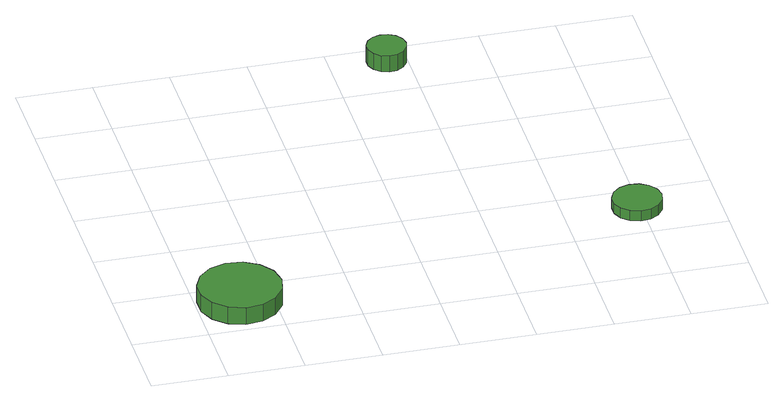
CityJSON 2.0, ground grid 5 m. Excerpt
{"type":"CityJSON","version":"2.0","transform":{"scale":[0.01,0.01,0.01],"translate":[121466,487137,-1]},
"CityObjects":{
"tree1":{"type":"SolitaryVegetationObject","attributes":{"function":"something"},"geometry":[{"type":"MultiSurface","lod":"1","boundaries":[[[0,1,2,3,4,5,6,7,8,9,10,11,12,13,14]],[[15,16,17,18,19,20,21,22,23,24,25,26,27,28,29]],[[0,29,28,1]],[[1,28,27,2]],[[2,27,26,3]],[[3,26,25,4]],[[4,25,24,5]],[[5,24,23,6]],[[6,23,22,7]],[[7,22,21,8]],[[8,21,20,9]],[[9,20,19,10]],[[10,19,18,11]],[[11,18,17,12]],[[12,17,16,13]],[[13,16,15,14]],[[14,15,29,0]]]}]},
"tree2":{"type":"SolitaryVegetationObject","attributes":{"function":"something"},"geometry":[{"type":"MultiSurface","lod":"1","boundaries":[[[30,31,32,33,34,35,36,37,38,39,40,41,42,43,44]],[[45,46,47,48,49,50,51,52,53,54,55,56,57,58,59]],[[30,59,58,31]],[[31,58,57,32]],[[32,57,56,33]],[[33,56,55,34]],[[34,55,54,35]],[[35,54,53,36]],[[36,53,52,37]],[[37,52,51,38]],[[38,51,50,39]],[[39,50,49,40]],[[40,49,48,41]],[[41,48,47,42]],[[42,47,46,43]],[[43,46,45,44]],[[44,45,59,30]]]}]},
"tree3":{"type":"SolitaryVegetationObject","attributes":{"function":"something"},"geometry":[{"type":"MultiSurface","lod":"1","boundaries":[[[60,61,62,63,64,65,66,67,68,69,70,71,72,73,74]],[[75,76,77,78,79,80,81,82,83,84,85,86,87,88,89]],[[60,89,88,61]],[[61,88,87,62]],[[62,87,86,63]],[[63,86,85,64]],[[64,85,84,65]],[[65,84,83,66]],[[66,83,82,67]],[[67,82,81,68]],[[68,81,80,69]],[[69,80,79,70]],[[70,79,78,71]],[[71,78,77,72]],[[72,77,76,73]],[[73,76,75,74]],[[74,75,89,60]]]}]}
},
"vertices":[
[553,329,187],[530,440,187],[463,531,187],[366,588,187],[253,600,187],[146,565,187],[62,489,187],[16,386,187],[16,273,187],[62,170,187],[146,94,187],[253,59,187],[366,71,187],[463,128,187],[530,219,187],[530,219,63],[463,128,63],[366,71,63],[253,59,63],[146,94,63],[62,170,63],[16,273,63],[16,386,63],[62,489,63],[146,565,63],[253,600,63],[366,588,63],[463,531,63],[530,440,63],[553,329,63],
[1994,2856,181],[1983,2908,181],[1952,2952,181],[1905,2978,181],[1852,2984,181],[1801,2967,181],[1761,2931,181],[1739,2882,181],[1739,2829,181],[1761,2780,181],[1801,2744,181],[1852,2727,181],[1905,2733,181],[1952,2760,181],[1983,2803,181],[1983,2803,64],[1952,2760,64],[1905,2733,64],[1852,2727,64],[1801,2744,64],[1761,2780,64],[1739,2829,64],[1739,2882,64],[1761,2931,64],[1801,2967,64],[1852,2984,64],[1905,2978,64],[1952,2952,64],[1983,2908,64],[1994,2856,64],
[3137,801,136],[3123,867,136],[3083,921,136],[3025,955,136],[2958,962,136],[2894,941,136],[2844,896,136],[2817,834,136],[2817,767,136],[2844,705,136],[2894,660,136],[2958,640,136],[3025,647,136],[3083,680,136],[3123,735,136],[3123,735,63],[3083,680,63],[3025,647,63],[2958,640,63],[2894,660,63],[2844,705,63],[2817,767,63],[2817,834,63],[2844,896,63],[2894,941,63],[2958,962,63],[3025,955,63],[3083,921,63],[3123,867,63],[3137,801,63]
]}
